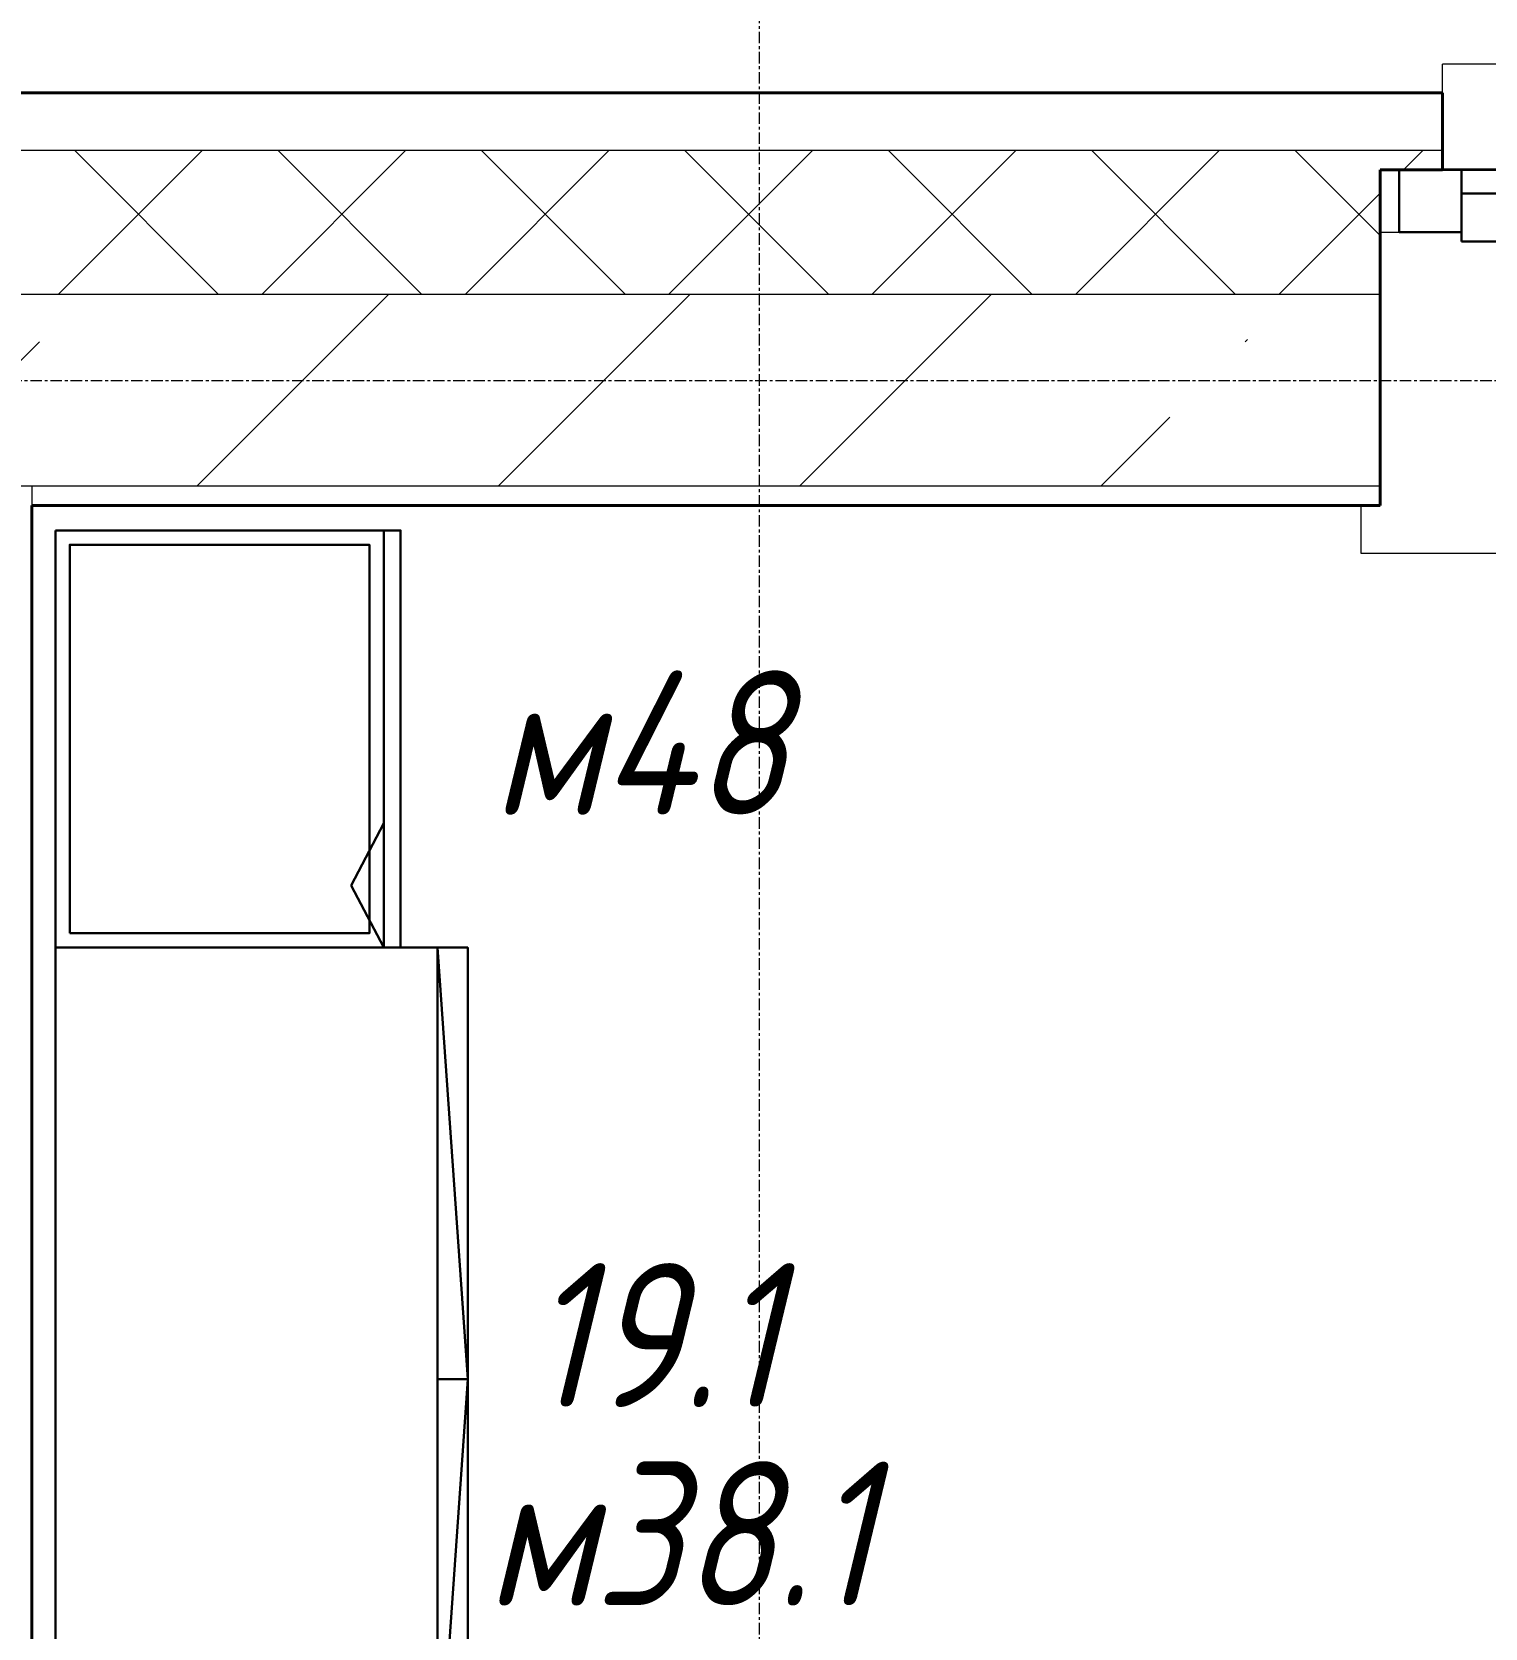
# Model space of a CAD drawing. Header units: millimetres. Extents: x -32954 to 151739, y -65671 to 56243.
# Drawn here: x -8808 to -7293, y -49494 to -47829 of the extents above; entities that cross this region are included whole.
import ezdxf

# ---------------------------------------------------------------- set-up
doc = ezdxf.new("R2010")
doc.units = ezdxf.units.MM
doc.linetypes.add('ADSK_Линия сетки', pattern=[21, 12, -3, 3, -3])
for name, color, linetype, lineweight in [('I-FURN-IDEN', 7, 'Continuous', 9), ('M-EQPM-IDEN', 7, 'Continuous', 9), ('Каркас_Импост', 7, 'Continuous', 30), ('Окна', 7, 'Continuous', 18), ('Оси', 7, 'Continuous', 9), ('Остекление', 7, 'Continuous', 30), ('Отлив', 7, 'Continuous', 18), ('Подоконник_Верхний брус', 7, 'Continuous', 18), ('Стены разрез', 7, 'Continuous', 40), ('Стены штриховка', 7, 'Continuous', 18), ('ТХ_оборудование', 6, 'Continuous', 30)]:
    doc.layers.add(name, color=color, linetype=linetype, lineweight=lineweight)
doc.styles.add('GOST Common_I', font='GOST_Common Italic.ttf', dxfattribs={"width": 0.9, "height": 150})

# ---------------------------------------------------------------- blocks, each defined once
blk = doc.blocks.new('B2B_Окно_1створка - 1280х2060h-666021-В_АР_ПЭ_03 Этаж')
at = {"layer": 'Каркас_Импост', "lineweight": 30}
for p, q in [((-640, 135), (-640, 70)), ((-575, 135), (-595, 135)), ((-575, 110), (-575, 135)), ((575, 135), (575, 110)), ((595, 135), (575, 135)), ((640, 70), (640, 135)), ((-525, 110), (-575, 110)), ((-575, 110), (-575, 60)), ((-525, 60), (-525, 110)), ((525, 110), (525, 60)), ((575, 110), (525, 110)), ((575, 60), (575, 110)), ((-640, 70), (-575, 70)), ((575, 70), (640, 70)), ((-575, 60), (-525, 60)), ((525, 60), (575, 60))]:
    blk.add_line(p, q, dxfattribs=at)
at = {"layer": 'Каркас_Импост'}
for p, q in [((575, 135), (-575, 135)), ((525, 110), (-525, 110)), ((-525, 60), (525, 60))]:
    blk.add_line(p, q, dxfattribs=at)
at = {"layer": 'Остекление'}
for p, q in [((525, 100), (-525, 100)), ((-525, 100), (-525, 80)), ((525, 80), (525, 100)), ((-525, 80), (525, 80))]:
    blk.add_line(p, q, dxfattribs=at)
blk = doc.blocks.new('В2В_Подоконник_ПВХ - ПВХ-666027-В_АР_ПЭ_03 Этаж')
at = {"layer": 'Подоконник_Верхний брус'}
for p, q in [((-660, 0), (-640, 0)), ((640, 0), (660, 0)), ((-680, -285), (-680, -335)), ((680, -335), (680, -285)), ((-680, -335), (680, -335))]:
    blk.add_line(p, q, dxfattribs=at)
blk = doc.blocks.new('B2B_Отлив - Отлив_металлический-622779-В_АР_ПЭ_03 Этаж')
at = {"layer": 'Отлив'}
for p, q in [((-595, 80), (-595, 110)), ((595, 110), (-595, 110)), ((595, 110), (595, 80)), ((-595, 1), (595, 1))]:
    blk.add_line(p, q, dxfattribs=at)
blk = doc.blocks.new('Сейф')
at = {"layer": 'ТХ_оборудование', "color": 1}
for p, q in [((30732.2, 437361.3), (30732.2, 436926.3)), ((30732.2, 437056.1), (30698.4, 436991.2)), ((30732.2, 436926.3), (30698.4, 436991.2))]:
    blk.add_line(p, q, dxfattribs=at)
for points in [[(30389.8, 437361.3), (30389.8, 436926.3), (30749.8, 436926.3), (30749.8, 437361.3)], [(30404.8, 436941.3), (30717.2, 436941.3), (30717.2, 437346.3), (30404.8, 437346.3)]]:
    blk.add_lwpolyline(points, close=True, dxfattribs=at)
blk = doc.blocks.new('Шкаф 38.1')
at = {"layer": 'ТХ_оборудование', "color": 1}
for p, q in [((44509.5, 435518.9), (44478.1, 435068.9)), ((44509.5, 435518.9), (44509.5, 434618.9)), ((44509.5, 435068.9), (44478.1, 435068.9)), ((44478.1, 435068.9), (44509.5, 434618.9))]:
    blk.add_line(p, q, dxfattribs=at)
blk.add_lwpolyline([(44478.1, 435518.9), (44478.1, 434618.9), (44908.1, 434618.9), (44908.1, 435518.9)], close=True, dxfattribs=at)

msp = doc.modelspace()

# ---------------------------------------------------------------- hatches: boundary and pattern name
at = {"layer": 'Стены разрез', "lineweight": 9}
h = msp.add_hatch(dxfattribs=at)
h.set_pattern_fill('FP_1', color=256, style=0, pattern_type=2)
h.set_pattern_definition([(45, (-1e-11, -50353.12), (-106.066, 106.066), []), (135, (-1e-11, -50353.12), (-106.066, -106.066), [])])
h.paths.add_polyline_path([(50, -48103.1), (200, -48103.1), (200, -47953.1), (-1122, -47953.1), (-1122, -47973.1), (-1057, -47973.1), (-1057, -48103.1), (-113.9, -48103.1)])
h.paths.add_polyline_path([(-2377, -48103.1), (-2377, -47973.1), (-2312, -47973.1), (-2312, -47953.1), (-3647.5, -47953.1), (-3647.5, -47973.1), (-3582.5, -47973.1), (-3582.5, -48103.1), (-3118.4, -48103.1)])
h.paths.add_polyline_path([(-4902.5, -48103.1), (-4902.5, -47973.1), (-4837.5, -47973.1), (-4837.5, -47953.1), (-6147.5, -47953.1), (-6147.5, -47973.1), (-6082.5, -47973.1), (-6082.5, -48103.1)])
h.paths.add_polyline_path([(-7402.5, -48103.1), (-7402.5, -47973.1), (-7337.5, -47973.1), (-7337.5, -47953.1), (-9589.8, -47953.1), (-9589.8, -47973.1), (-9524.8, -47973.1), (-9524.8, -48103.1), (-9127.5, -48103.1)])
h = msp.add_hatch(dxfattribs=at)
h.set_pattern_fill('FP_2', color=256, style=0, pattern_type=2)
h.set_pattern_definition([(45, (-1e-11, -50353.1), (-314.309, 314.309), []), (45, (314.3, -50353.1), (-314.309, 314.309), [555.625, -111.125, 3.353, -107.772])])
h.paths.add_polyline_path([(50, -48303.1), (50, -48103.1), (-1057, -48103.1), (-1057, -48303.1), (-113.9, -48303.1)])
h.paths.add_polyline_path([(-2377, -48303.1), (-2377, -48103.1), (-3582.5, -48103.1), (-3582.5, -48303.1), (-3050, -48303.1)])
h.paths.add_polyline_path([(-4902.5, -48303.1), (-4902.5, -48103.1), (-6082.5, -48103.1), (-6082.5, -48303.1), (-5175, -48303.1)])
h.paths.add_polyline_path([(-7402.5, -48303.1), (-7402.5, -48103.1), (-9524.8, -48103.1), (-9524.8, -48303.1), (-8808.4, -48303.1)])

# ---------------------------------------------------------------- linework, layer by layer
at = {"layer": 'Оси', "linetype": 'ADSK_Линия сетки'}
for p, q in [((-8050, -46065.3), (-8050, -64853.1)), ((2500, -48193.1), (-32136.4, -48193.1))]:
    msp.add_line(p, q, dxfattribs=at)
at = {"layer": 'Стены разрез'}
for p, q in [((-7337.5, -47893.1), (-9589.8, -47893.1)), ((-7337.5, -47973.1), (-7337.5, -47893.1)), ((-7402.5, -48323.1), (-7402.5, -47973.1)), ((-7402.5, -47973.1), (-7337.5, -47973.1)), ((-8808.4, -53723.1), (-8808.4, -48323.1)), ((-8808.4, -48323.1), (-7402.5, -48323.1))]:
    msp.add_line(p, q, dxfattribs=at)
at = {"layer": 'Стены штриховка'}
for p, q in [((-7337.5, -47953.1), (-9589.8, -47953.1)), ((-7402.5, -48103.1), (-9524.8, -48103.1)), ((-7402.5, -48303.1), (-9524.8, -48303.1)), ((-8808.4, -48303.1), (-8808.4, -48323.1))]:
    msp.add_line(p, q, dxfattribs=at)

# ---------------------------------------------------------------- block references
at = {"layer": 'Окна'}
for name, p in [('B2B_Отлив - Отлив_металлический-622779-В_АР_ПЭ_03 Этаж', (-6742.5, -47973.1)), ('B2B_Окно_1створка - 1280х2060h-666021-В_АР_ПЭ_03 Этаж', (-6742.5, -48108.1)), ('В2В_Подоконник_ПВХ - ПВХ-666027-В_АР_ПЭ_03 Этаж', (-6742.5, -48038.1))]:
    msp.add_blockref(name, p, dxfattribs=at)
at = {"layer": 'ТХ_оборудование', "color": 1}
msp.add_blockref('Сейф', (-39173.7, -485710.5), dxfattribs=at)
at = {"layer": 'ТХ_оборудование', "color": 1, "rotation": 180}
msp.add_blockref('Шкаф 38.1', (36124.2, 385834.7), dxfattribs=at)

# ---------------------------------------------------------------- texts
at = {"layer": 'I-FURN-IDEN', "char_height": 150, "attachment_point": 1, "style": 'GOST Common_I'}
for s, insert, width in [('48', (-8215.4, -48495.6), 259.747), ('\\fGOST Common|b0|i1|c204|p34|;\\W.9;м', (-8328.5, -48495.6), 137.089), ('38.1', (-8221.8, -49320.2), 382.405), ('\\fGOST Common|b0|i1|c204|p34|;\\W.9;м', (-8334.9, -49320.2), 137.089)]:
    msp.add_mtext(s, dxfattribs=dict(at, insert=insert, width=width))
at = {"layer": 'M-EQPM-IDEN', "insert": (-8291.2, -49113.2), "char_height": 150, "width": 346.329, "attachment_point": 1, "style": 'GOST Common_I'}
msp.add_mtext('19.1', dxfattribs=at)

doc.saveas('drawing.dxf')
